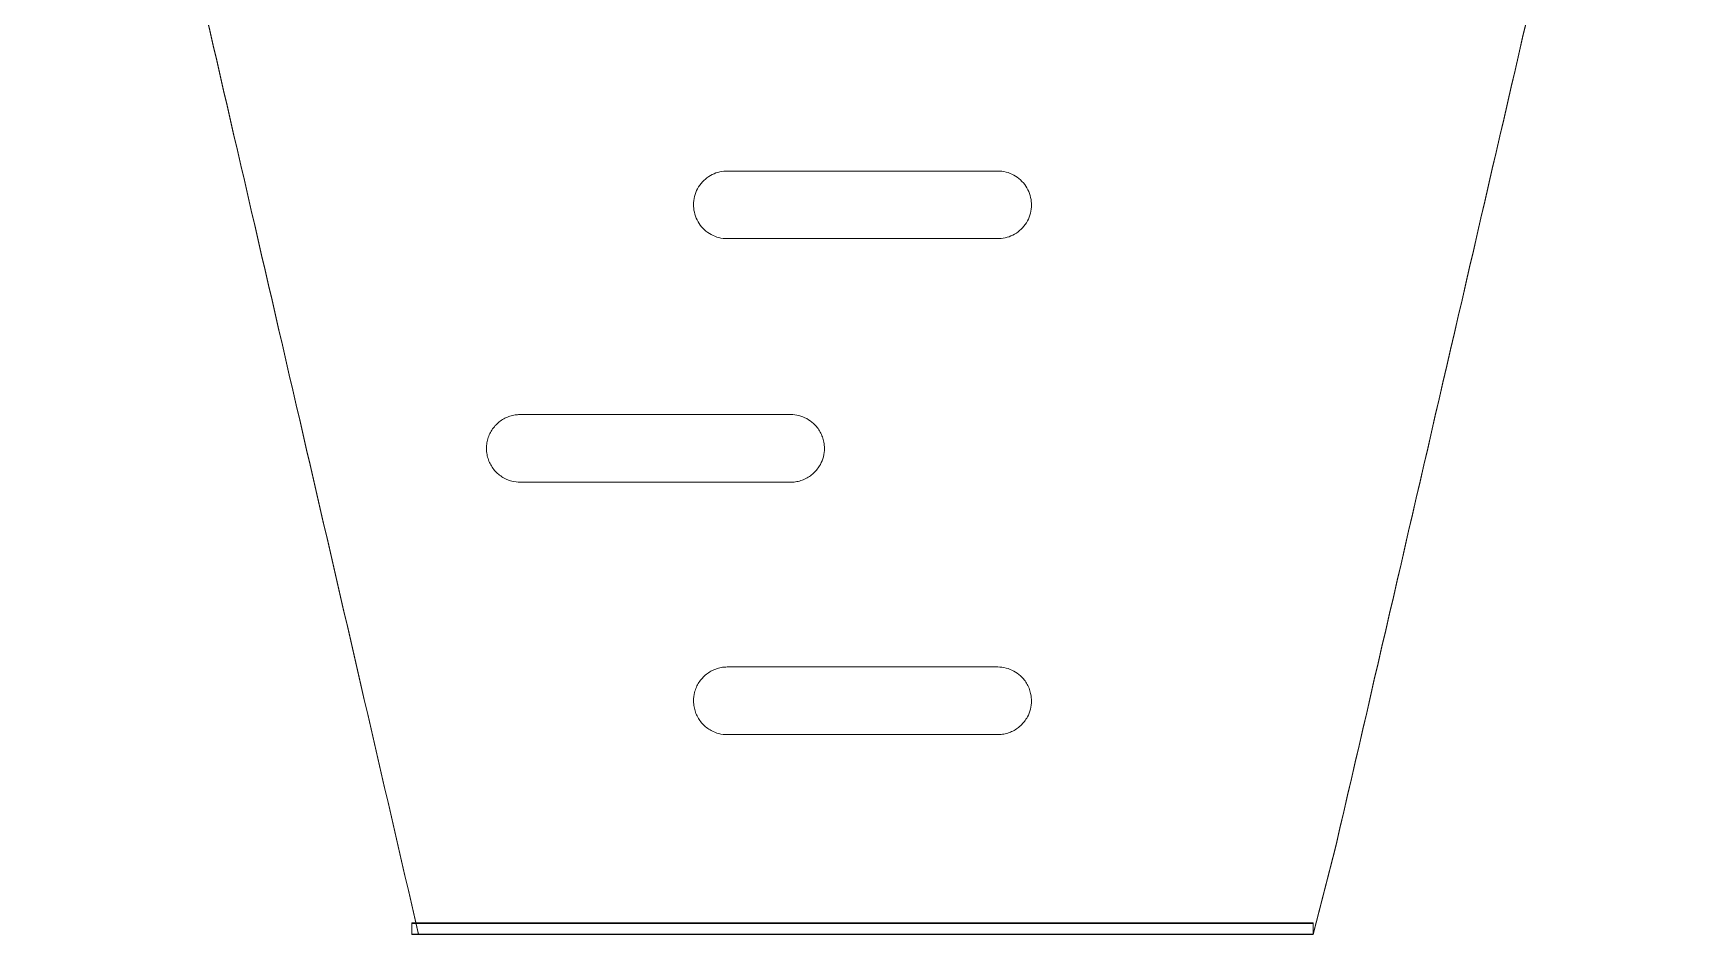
# Model space of a CAD drawing. Header units: millimetres. Extents: x 27531 to 32481, y 14140 to 19587.
# Drawn here: x 30817 to 31526, y 15057 to 15440 of the extents above; entities that cross this region are included whole.
import ezdxf

# ---------------------------------------------------------------- set-up
doc = ezdxf.new("R2010")
doc.units = ezdxf.units.MM
doc.header["$LTSCALE"] = 3
doc.layers.add('Warstwa 1', color=7, linetype='Continuous')

# ---------------------------------------------------------------- blocks, each defined once
blk = doc.blocks.new('dfs')
at = {"layer": 'Warstwa 1', "color": 7, "lineweight": 18}
for points in [[(-13515.01, 39105.35), (-13506.1, 39139.98)], [(-13515.01, 39105.35), (-13506.1, 39139.98)], [(-13515.01, 39105.14), (-13506.1, 39139.76)], [(-13515.01, 39105.14), (-13506.1, 39139.76)], [(-13506.1, 39139.98), (-13506.1, 39139.98)], [(-13506.1, 39139.76), (-13506.1, 39139.76)], [(-13863.42, 39109.71), (-13515.01, 39109.71)], [(-13863.42, 39109.71), (-13515.01, 39109.71)], [(-13863.42, 39109.71), (-13863.42, 39109.71)], [(-13863.42, 39105.35), (-13863.42, 39109.71)], [(-13863.42, 39105.35), (-13863.42, 39109.71)], [(-13863.42, 39109.49), (-13863.42, 39109.49)], [(-13863.42, 39105.14), (-13863.42, 39109.49)], [(-13863.42, 39105.14), (-13863.42, 39109.49)], [(-13863.42, 39109.49), (-13515.01, 39109.49)], [(-13863.42, 39109.49), (-13515.01, 39109.49)], [(-13863.42, 39105.35), (-13515.01, 39105.35)], [(-13863.42, 39105.35), (-13515.01, 39105.35)], [(-13863.42, 39105.35), (-13863.42, 39105.35)], [(-13863.42, 39105.14), (-13863.42, 39105.14)], [(-13863.42, 39105.14), (-13515.01, 39105.14)], [(-13863.42, 39105.14), (-13515.01, 39105.14)], [(-13860.84, 39105.35), (-13860.84, 39105.35)], [(-13860.84, 39105.35), (-13515.01, 39105.35)], [(-13860.84, 39105.35), (-13515.01, 39105.35)], [(-13860.84, 39105.14), (-13515.01, 39105.14)], [(-13860.84, 39105.14), (-13860.84, 39105.14)], [(-13860.84, 39105.14), (-13515.01, 39105.14)], [(-13515.01, 39109.71), (-13515.01, 39109.71)], [(-13515.01, 39105.35), (-13515.01, 39109.71)], [(-13515.01, 39105.35), (-13515.01, 39109.71)], [(-13515.01, 39105.14), (-13515.01, 39109.49)], [(-13515.01, 39109.49), (-13515.01, 39109.49)], [(-13515.01, 39105.14), (-13515.01, 39109.49)], [(-13515.01, 39105.35), (-13515.01, 39105.35)], [(-13515.01, 39105.35), (-13515.01, 39105.35)], [(-13515.01, 39105.14), (-13515.01, 39105.14)], [(-13515.01, 39105.14), (-13515.01, 39105.14)]]:
    blk.add_lwpolyline(points, dxfattribs=at)
for points, knots in [([(-14009.75, 39749.61), (-13988.35, 39657.03), (-13966.96, 39564.46), (-13945.56, 39471.89), (-13931.3, 39410.17), (-13917.03, 39348.46), (-13902.77, 39286.74), (-13888.79, 39226.27), (-13874.82, 39165.82), (-13860.84, 39105.35)], [0, 0, 0, 0, 1, 1, 1, 2, 2, 2, 3, 3, 3, 3]), ([(-14009.75, 39749.61), (-13988.35, 39657.03), (-13966.96, 39564.46), (-13945.56, 39471.89), (-13931.3, 39410.17), (-13917.03, 39348.46), (-13902.77, 39286.74), (-13888.79, 39226.27), (-13874.82, 39165.82), (-13860.84, 39105.35)], [0, 0, 0, 0, 1, 1, 1, 2, 2, 2, 3, 3, 3, 3]), ([(-13365.2, 39749.61), (-13380.82, 39682.02), (-13396.44, 39614.45), (-13412.06, 39546.87), (-13427.68, 39479.27), (-13443.3, 39411.7), (-13458.92, 39344.11), (-13474.65, 39276.05), (-13490.37, 39208.04), (-13506.1, 39139.98)], [0, 0, 0, 0, 1, 1, 1, 2, 2, 2, 3, 3, 3, 3]), ([(-13365.2, 39749.61), (-13380.82, 39682.02), (-13396.44, 39614.45), (-13412.06, 39546.87), (-13427.68, 39479.27), (-13443.3, 39411.7), (-13458.92, 39344.11), (-13474.65, 39276.05), (-13490.37, 39208.04), (-13506.1, 39139.98)], [0, 0, 0, 0, 1, 1, 1, 2, 2, 2, 3, 3, 3, 3]), ([(-14009.75, 39749.39), (-13988.35, 39656.82), (-13966.96, 39564.25), (-13945.56, 39471.67), (-13931.3, 39409.96), (-13917.03, 39348.25), (-13902.77, 39286.53), (-13888.79, 39226.06), (-13874.82, 39165.61), (-13860.84, 39105.14)], [0, 0, 0, 0, 1, 1, 1, 2, 2, 2, 3, 3, 3, 3]), ([(-14009.75, 39749.39), (-13988.35, 39656.82), (-13966.96, 39564.25), (-13945.56, 39471.67), (-13931.3, 39409.96), (-13917.03, 39348.25), (-13902.77, 39286.53), (-13888.79, 39226.06), (-13874.82, 39165.61), (-13860.84, 39105.14)], [0, 0, 0, 0, 1, 1, 1, 2, 2, 2, 3, 3, 3, 3]), ([(-13365.2, 39749.39), (-13380.82, 39681.81), (-13396.44, 39614.24), (-13412.06, 39546.65), (-13427.68, 39479.06), (-13443.3, 39411.49), (-13458.92, 39343.9), (-13474.65, 39275.83), (-13490.37, 39207.83), (-13506.1, 39139.76)], [0, 0, 0, 0, 1, 1, 1, 2, 2, 2, 3, 3, 3, 3]), ([(-13365.2, 39749.39), (-13380.82, 39681.81), (-13396.44, 39614.24), (-13412.06, 39546.65), (-13427.68, 39479.06), (-13443.3, 39411.49), (-13458.92, 39343.9), (-13474.65, 39275.83), (-13490.37, 39207.83), (-13506.1, 39139.76)], [0, 0, 0, 0, 1, 1, 1, 2, 2, 2, 3, 3, 3, 3]), ([(-13754.54, 39387.1), (-13754.54, 39388.21), (-13754.41, 39389.25), (-13754.14, 39390.32), (-13753.86, 39391.41), (-13753.49, 39392.35), (-13752.96, 39393.33), (-13752.43, 39394.3), (-13751.85, 39395.12), (-13751.1, 39395.93), (-13750.36, 39396.74), (-13749.6, 39397.39), (-13748.68, 39397.99), (-13747.79, 39398.59), (-13746.87, 39399.04), (-13745.86, 39399.4), (-13744.87, 39399.76), (-13743.85, 39399.99), (-13742.81, 39400.09), (-13742.37, 39400.14), (-13741.92, 39400.16), (-13741.48, 39400.16)], [0, 0, 0, 0, 1, 1, 1, 2, 2, 2, 3, 3, 3, 4, 4, 4, 5, 5, 5, 6, 6, 6, 7, 7, 7, 7]), ([(-13754.54, 39387.1), (-13754.54, 39388.21), (-13754.41, 39389.25), (-13754.14, 39390.32), (-13753.86, 39391.41), (-13753.49, 39392.35), (-13752.96, 39393.33), (-13752.43, 39394.3), (-13751.85, 39395.12), (-13751.1, 39395.93), (-13750.36, 39396.74), (-13749.6, 39397.39), (-13748.68, 39397.99), (-13747.79, 39398.59), (-13746.87, 39399.04), (-13745.86, 39399.4), (-13744.87, 39399.76), (-13743.85, 39399.99), (-13742.81, 39400.09), (-13742.37, 39400.14), (-13741.92, 39400.16), (-13741.48, 39400.16)], [0, 0, 0, 0, 1, 1, 1, 2, 2, 2, 3, 3, 3, 4, 4, 4, 5, 5, 5, 6, 6, 6, 7, 7, 7, 7]), ([(-13754.54, 39387.1), (-13754.54, 39388.21), (-13754.41, 39389.25), (-13754.14, 39390.32), (-13753.86, 39391.41), (-13753.49, 39392.35), (-13752.96, 39393.33), (-13752.43, 39394.3), (-13751.85, 39395.12), (-13751.1, 39395.93), (-13750.36, 39396.74), (-13749.6, 39397.39), (-13748.68, 39397.99), (-13747.79, 39398.59), (-13746.87, 39399.04), (-13745.86, 39399.4), (-13744.87, 39399.76), (-13743.85, 39399.99), (-13742.81, 39400.09), (-13742.37, 39400.14), (-13741.92, 39400.16), (-13741.48, 39400.16)], [0, 0, 0, 0, 1, 1, 1, 2, 2, 2, 3, 3, 3, 4, 4, 4, 5, 5, 5, 6, 6, 6, 7, 7, 7, 7]), ([(-13754.54, 39387.1), (-13754.54, 39388.21), (-13754.41, 39389.25), (-13754.14, 39390.32), (-13753.86, 39391.41), (-13753.49, 39392.35), (-13752.96, 39393.33), (-13752.43, 39394.3), (-13751.85, 39395.12), (-13751.1, 39395.93), (-13750.36, 39396.74), (-13749.6, 39397.39), (-13748.68, 39397.99), (-13747.79, 39398.59), (-13746.87, 39399.04), (-13745.86, 39399.4), (-13744.87, 39399.76), (-13743.85, 39399.99), (-13742.81, 39400.09), (-13742.37, 39400.14), (-13741.92, 39400.16), (-13741.48, 39400.16)], [0, 0, 0, 0, 1, 1, 1, 2, 2, 2, 3, 3, 3, 4, 4, 4, 5, 5, 5, 6, 6, 6, 7, 7, 7, 7]), ([(-13636.96, 39400.16), (-13635.87, 39400.16), (-13634.78, 39400.03), (-13633.73, 39399.76), (-13632.7, 39399.49), (-13631.66, 39399.09), (-13630.73, 39398.58), (-13629.81, 39398.08), (-13628.89, 39397.43), (-13628.12, 39396.72), (-13627.37, 39396.03), (-13626.63, 39395.16), (-13626.06, 39394.31), (-13625.5, 39393.47), (-13624.99, 39392.44), (-13624.65, 39391.49), (-13624.31, 39390.54), (-13624.06, 39389.44), (-13623.96, 39388.44), (-13623.91, 39388), (-13623.89, 39387.54), (-13623.89, 39387.1)], [0, 0, 0, 0, 1, 1, 1, 2, 2, 2, 3, 3, 3, 4, 4, 4, 5, 5, 5, 6, 6, 6, 7, 7, 7, 7]), ([(-13636.96, 39400.16), (-13635.87, 39400.16), (-13634.78, 39400.03), (-13633.73, 39399.76), (-13632.7, 39399.49), (-13631.66, 39399.09), (-13630.73, 39398.58), (-13629.81, 39398.08), (-13628.89, 39397.43), (-13628.12, 39396.72), (-13627.37, 39396.03), (-13626.63, 39395.16), (-13626.06, 39394.31), (-13625.5, 39393.47), (-13624.99, 39392.44), (-13624.65, 39391.49), (-13624.31, 39390.54), (-13624.06, 39389.44), (-13623.96, 39388.44), (-13623.91, 39388), (-13623.89, 39387.54), (-13623.89, 39387.1)], [0, 0, 0, 0, 1, 1, 1, 2, 2, 2, 3, 3, 3, 4, 4, 4, 5, 5, 5, 6, 6, 6, 7, 7, 7, 7]), ([(-13636.96, 39400.16), (-13635.87, 39400.16), (-13634.78, 39400.03), (-13633.73, 39399.76), (-13632.7, 39399.49), (-13631.66, 39399.09), (-13630.73, 39398.58), (-13629.81, 39398.08), (-13628.89, 39397.43), (-13628.12, 39396.72), (-13627.37, 39396.03), (-13626.63, 39395.16), (-13626.06, 39394.31), (-13625.5, 39393.47), (-13624.99, 39392.44), (-13624.65, 39391.49), (-13624.31, 39390.54), (-13624.06, 39389.44), (-13623.96, 39388.44), (-13623.91, 39388), (-13623.89, 39387.54), (-13623.89, 39387.1)], [0, 0, 0, 0, 1, 1, 1, 2, 2, 2, 3, 3, 3, 4, 4, 4, 5, 5, 5, 6, 6, 6, 7, 7, 7, 7]), ([(-13636.96, 39400.16), (-13635.87, 39400.16), (-13634.78, 39400.03), (-13633.73, 39399.76), (-13632.7, 39399.49), (-13631.66, 39399.09), (-13630.73, 39398.58), (-13629.81, 39398.08), (-13628.89, 39397.43), (-13628.12, 39396.72), (-13627.37, 39396.03), (-13626.63, 39395.16), (-13626.06, 39394.31), (-13625.5, 39393.47), (-13624.99, 39392.44), (-13624.65, 39391.49), (-13624.31, 39390.54), (-13624.06, 39389.44), (-13623.96, 39388.44), (-13623.91, 39388), (-13623.89, 39387.54), (-13623.89, 39387.1)], [0, 0, 0, 0, 1, 1, 1, 2, 2, 2, 3, 3, 3, 4, 4, 4, 5, 5, 5, 6, 6, 6, 7, 7, 7, 7]), ([(-13741.48, 39374.03), (-13742.55, 39374.03), (-13743.67, 39374.17), (-13744.71, 39374.44), (-13745.72, 39374.7), (-13746.79, 39375.11), (-13747.71, 39375.61), (-13748.61, 39376.1), (-13749.56, 39376.78), (-13750.32, 39377.47), (-13751.06, 39378.16), (-13751.82, 39379.05), (-13752.38, 39379.89), (-13752.93, 39380.74), (-13753.45, 39381.76), (-13753.79, 39382.71), (-13754.13, 39383.68), (-13754.37, 39384.75), (-13754.48, 39385.77), (-13754.52, 39386.21), (-13754.54, 39386.65), (-13754.54, 39387.1)], [0, 0, 0, 0, 1, 1, 1, 2, 2, 2, 3, 3, 3, 4, 4, 4, 5, 5, 5, 6, 6, 6, 7, 7, 7, 7]), ([(-13741.48, 39374.03), (-13742.55, 39374.03), (-13743.67, 39374.17), (-13744.71, 39374.44), (-13745.72, 39374.7), (-13746.79, 39375.11), (-13747.71, 39375.61), (-13748.61, 39376.1), (-13749.56, 39376.78), (-13750.32, 39377.47), (-13751.06, 39378.16), (-13751.82, 39379.05), (-13752.38, 39379.89), (-13752.93, 39380.74), (-13753.45, 39381.76), (-13753.79, 39382.71), (-13754.13, 39383.68), (-13754.37, 39384.75), (-13754.48, 39385.77), (-13754.52, 39386.21), (-13754.54, 39386.65), (-13754.54, 39387.1)], [0, 0, 0, 0, 1, 1, 1, 2, 2, 2, 3, 3, 3, 4, 4, 4, 5, 5, 5, 6, 6, 6, 7, 7, 7, 7]), ([(-13741.48, 39374.03), (-13742.55, 39374.03), (-13743.67, 39374.17), (-13744.71, 39374.44), (-13745.72, 39374.7), (-13746.79, 39375.11), (-13747.71, 39375.61), (-13748.61, 39376.1), (-13749.56, 39376.78), (-13750.32, 39377.47), (-13751.06, 39378.16), (-13751.82, 39379.05), (-13752.38, 39379.89), (-13752.93, 39380.74), (-13753.45, 39381.76), (-13753.79, 39382.71), (-13754.13, 39383.68), (-13754.37, 39384.75), (-13754.48, 39385.77), (-13754.52, 39386.21), (-13754.54, 39386.65), (-13754.54, 39387.1)], [0, 0, 0, 0, 1, 1, 1, 2, 2, 2, 3, 3, 3, 4, 4, 4, 5, 5, 5, 6, 6, 6, 7, 7, 7, 7]), ([(-13741.48, 39374.03), (-13742.55, 39374.03), (-13743.67, 39374.17), (-13744.71, 39374.44), (-13745.72, 39374.7), (-13746.79, 39375.11), (-13747.71, 39375.61), (-13748.61, 39376.1), (-13749.56, 39376.78), (-13750.32, 39377.47), (-13751.06, 39378.16), (-13751.82, 39379.05), (-13752.38, 39379.89), (-13752.93, 39380.74), (-13753.45, 39381.76), (-13753.79, 39382.71), (-13754.13, 39383.68), (-13754.37, 39384.75), (-13754.48, 39385.77), (-13754.52, 39386.21), (-13754.54, 39386.65), (-13754.54, 39387.1)], [0, 0, 0, 0, 1, 1, 1, 2, 2, 2, 3, 3, 3, 4, 4, 4, 5, 5, 5, 6, 6, 6, 7, 7, 7, 7]), ([(-13623.89, 39387.1), (-13623.89, 39386.02), (-13624.03, 39384.91), (-13624.3, 39383.87), (-13624.57, 39382.81), (-13624.95, 39381.83), (-13625.47, 39380.87), (-13626, 39379.89), (-13626.58, 39379.08), (-13627.33, 39378.26), (-13628.08, 39377.45), (-13628.82, 39376.81), (-13629.74, 39376.2), (-13630.65, 39375.6), (-13631.54, 39375.16), (-13632.56, 39374.79), (-13633.57, 39374.43), (-13634.55, 39374.21), (-13635.61, 39374.1), (-13636.06, 39374.05), (-13636.51, 39374.03), (-13636.96, 39374.03)], [0, 0, 0, 0, 1, 1, 1, 2, 2, 2, 3, 3, 3, 4, 4, 4, 5, 5, 5, 6, 6, 6, 7, 7, 7, 7]), ([(-13623.89, 39387.1), (-13623.89, 39386.02), (-13624.03, 39384.91), (-13624.3, 39383.87), (-13624.57, 39382.81), (-13624.95, 39381.83), (-13625.47, 39380.87), (-13626, 39379.89), (-13626.58, 39379.08), (-13627.33, 39378.26), (-13628.08, 39377.45), (-13628.82, 39376.81), (-13629.74, 39376.2), (-13630.65, 39375.6), (-13631.54, 39375.16), (-13632.56, 39374.79), (-13633.57, 39374.43), (-13634.55, 39374.21), (-13635.61, 39374.1), (-13636.06, 39374.05), (-13636.51, 39374.03), (-13636.96, 39374.03)], [0, 0, 0, 0, 1, 1, 1, 2, 2, 2, 3, 3, 3, 4, 4, 4, 5, 5, 5, 6, 6, 6, 7, 7, 7, 7]), ([(-13623.89, 39387.1), (-13623.89, 39386.02), (-13624.03, 39384.91), (-13624.3, 39383.87), (-13624.57, 39382.81), (-13624.95, 39381.83), (-13625.47, 39380.87), (-13626, 39379.89), (-13626.58, 39379.08), (-13627.33, 39378.26), (-13628.08, 39377.45), (-13628.82, 39376.81), (-13629.74, 39376.2), (-13630.65, 39375.6), (-13631.54, 39375.16), (-13632.56, 39374.79), (-13633.57, 39374.43), (-13634.55, 39374.21), (-13635.61, 39374.1), (-13636.06, 39374.05), (-13636.51, 39374.03), (-13636.96, 39374.03)], [0, 0, 0, 0, 1, 1, 1, 2, 2, 2, 3, 3, 3, 4, 4, 4, 5, 5, 5, 6, 6, 6, 7, 7, 7, 7]), ([(-13623.89, 39387.1), (-13623.89, 39386.02), (-13624.03, 39384.91), (-13624.3, 39383.87), (-13624.57, 39382.81), (-13624.95, 39381.83), (-13625.47, 39380.87), (-13626, 39379.89), (-13626.58, 39379.08), (-13627.33, 39378.26), (-13628.08, 39377.45), (-13628.82, 39376.81), (-13629.74, 39376.2), (-13630.65, 39375.6), (-13631.54, 39375.16), (-13632.56, 39374.79), (-13633.57, 39374.43), (-13634.55, 39374.21), (-13635.61, 39374.1), (-13636.06, 39374.05), (-13636.51, 39374.03), (-13636.96, 39374.03)], [0, 0, 0, 0, 1, 1, 1, 2, 2, 2, 3, 3, 3, 4, 4, 4, 5, 5, 5, 6, 6, 6, 7, 7, 7, 7]), ([(-13834.58, 39293), (-13834.58, 39293.75), (-13834.53, 39294.42), (-13834.41, 39295.15), (-13834.29, 39295.88), (-13834.12, 39296.52), (-13833.88, 39297.22), (-13833.65, 39297.92), (-13833.38, 39298.53), (-13833.03, 39299.18), (-13832.68, 39299.83), (-13832.32, 39300.39), (-13831.88, 39300.97), (-13831.43, 39301.54), (-13830.98, 39302.04), (-13830.45, 39302.54), (-13829.93, 39303.03), (-13829.39, 39303.45), (-13828.8, 39303.85), (-13828.21, 39304.25), (-13827.61, 39304.59), (-13826.96, 39304.88), (-13826.32, 39305.18), (-13825.66, 39305.42), (-13824.98, 39305.6), (-13824.31, 39305.79), (-13823.62, 39305.92), (-13822.93, 39305.99), (-13822.46, 39306.04), (-13821.99, 39306.07), (-13821.52, 39306.07)], [0, 0, 0, 0, 1, 1, 1, 2, 2, 2, 3, 3, 3, 4, 4, 4, 5, 5, 5, 6, 6, 6, 7, 7, 7, 8, 8, 8, 9, 9, 9, 10, 10, 10, 10]), ([(-13834.58, 39293), (-13834.58, 39293.75), (-13834.53, 39294.42), (-13834.41, 39295.15), (-13834.29, 39295.88), (-13834.12, 39296.52), (-13833.88, 39297.22), (-13833.65, 39297.92), (-13833.38, 39298.53), (-13833.03, 39299.18), (-13832.68, 39299.83), (-13832.32, 39300.39), (-13831.88, 39300.97), (-13831.43, 39301.54), (-13830.98, 39302.04), (-13830.45, 39302.54), (-13829.93, 39303.03), (-13829.39, 39303.45), (-13828.8, 39303.85), (-13828.21, 39304.25), (-13827.61, 39304.59), (-13826.96, 39304.88), (-13826.32, 39305.18), (-13825.66, 39305.42), (-13824.98, 39305.6), (-13824.31, 39305.79), (-13823.62, 39305.92), (-13822.93, 39305.99), (-13822.46, 39306.04), (-13821.99, 39306.07), (-13821.52, 39306.07)], [0, 0, 0, 0, 1, 1, 1, 2, 2, 2, 3, 3, 3, 4, 4, 4, 5, 5, 5, 6, 6, 6, 7, 7, 7, 8, 8, 8, 9, 9, 9, 10, 10, 10, 10]), ([(-13834.58, 39293), (-13834.58, 39293.75), (-13834.53, 39294.42), (-13834.41, 39295.15), (-13834.29, 39295.88), (-13834.12, 39296.52), (-13833.88, 39297.22), (-13833.65, 39297.92), (-13833.38, 39298.53), (-13833.03, 39299.18), (-13832.68, 39299.83), (-13832.32, 39300.39), (-13831.88, 39300.97), (-13831.43, 39301.54), (-13830.98, 39302.04), (-13830.45, 39302.54), (-13829.93, 39303.03), (-13829.39, 39303.45), (-13828.8, 39303.85), (-13828.21, 39304.25), (-13827.61, 39304.59), (-13826.96, 39304.88), (-13826.32, 39305.18), (-13825.66, 39305.42), (-13824.98, 39305.6), (-13824.31, 39305.79), (-13823.62, 39305.92), (-13822.93, 39305.99), (-13822.46, 39306.04), (-13821.99, 39306.07), (-13821.52, 39306.07)], [0, 0, 0, 0, 1, 1, 1, 2, 2, 2, 3, 3, 3, 4, 4, 4, 5, 5, 5, 6, 6, 6, 7, 7, 7, 8, 8, 8, 9, 9, 9, 10, 10, 10, 10]), ([(-13834.58, 39293), (-13834.58, 39293.75), (-13834.53, 39294.42), (-13834.41, 39295.15), (-13834.29, 39295.88), (-13834.12, 39296.52), (-13833.88, 39297.22), (-13833.65, 39297.92), (-13833.38, 39298.53), (-13833.03, 39299.18), (-13832.68, 39299.83), (-13832.32, 39300.39), (-13831.88, 39300.97), (-13831.43, 39301.54), (-13830.98, 39302.04), (-13830.45, 39302.54), (-13829.93, 39303.03), (-13829.39, 39303.45), (-13828.8, 39303.85), (-13828.21, 39304.25), (-13827.61, 39304.59), (-13826.96, 39304.88), (-13826.32, 39305.18), (-13825.66, 39305.42), (-13824.98, 39305.6), (-13824.31, 39305.79), (-13823.62, 39305.92), (-13822.93, 39305.99), (-13822.46, 39306.04), (-13821.99, 39306.07), (-13821.52, 39306.07)], [0, 0, 0, 0, 1, 1, 1, 2, 2, 2, 3, 3, 3, 4, 4, 4, 5, 5, 5, 6, 6, 6, 7, 7, 7, 8, 8, 8, 9, 9, 9, 10, 10, 10, 10]), ([(-13717, 39306.07), (-13715.92, 39306.07), (-13714.81, 39305.93), (-13713.77, 39305.66), (-13712.75, 39305.41), (-13711.69, 39304.99), (-13710.77, 39304.49), (-13709.87, 39304), (-13708.92, 39303.33), (-13708.16, 39302.63), (-13707.66, 39302.17), (-13707.15, 39301.62), (-13706.73, 39301.08), (-13706.31, 39300.55), (-13705.89, 39299.92), (-13705.56, 39299.32), (-13705.23, 39298.73), (-13704.92, 39298.05), (-13704.7, 39297.41), (-13704.47, 39296.77), (-13704.27, 39296.05), (-13704.15, 39295.38), (-13704.01, 39294.61), (-13703.93, 39293.79), (-13703.93, 39293)], [0, 0, 0, 0, 1, 1, 1, 2, 2, 2, 3, 3, 3, 4, 4, 4, 5, 5, 5, 6, 6, 6, 7, 7, 7, 8, 8, 8, 8]), ([(-13717, 39306.07), (-13715.92, 39306.07), (-13714.81, 39305.93), (-13713.77, 39305.66), (-13712.75, 39305.41), (-13711.69, 39304.99), (-13710.77, 39304.49), (-13709.87, 39304), (-13708.92, 39303.33), (-13708.16, 39302.63), (-13707.66, 39302.17), (-13707.15, 39301.62), (-13706.73, 39301.08), (-13706.31, 39300.55), (-13705.89, 39299.92), (-13705.56, 39299.32), (-13705.23, 39298.73), (-13704.92, 39298.05), (-13704.7, 39297.41), (-13704.47, 39296.77), (-13704.27, 39296.05), (-13704.15, 39295.38), (-13704.01, 39294.61), (-13703.93, 39293.79), (-13703.93, 39293)], [0, 0, 0, 0, 1, 1, 1, 2, 2, 2, 3, 3, 3, 4, 4, 4, 5, 5, 5, 6, 6, 6, 7, 7, 7, 8, 8, 8, 8]), ([(-13717, 39306.07), (-13715.92, 39306.07), (-13714.81, 39305.93), (-13713.77, 39305.66), (-13712.75, 39305.41), (-13711.69, 39304.99), (-13710.77, 39304.49), (-13709.87, 39304), (-13708.92, 39303.33), (-13708.16, 39302.63), (-13707.66, 39302.17), (-13707.15, 39301.62), (-13706.73, 39301.08), (-13706.31, 39300.55), (-13705.89, 39299.92), (-13705.56, 39299.32), (-13705.23, 39298.73), (-13704.92, 39298.05), (-13704.7, 39297.41), (-13704.47, 39296.77), (-13704.27, 39296.05), (-13704.15, 39295.38), (-13704.01, 39294.61), (-13703.93, 39293.79), (-13703.93, 39293)], [0, 0, 0, 0, 1, 1, 1, 2, 2, 2, 3, 3, 3, 4, 4, 4, 5, 5, 5, 6, 6, 6, 7, 7, 7, 8, 8, 8, 8]), ([(-13717, 39306.07), (-13715.92, 39306.07), (-13714.81, 39305.93), (-13713.77, 39305.66), (-13712.75, 39305.41), (-13711.69, 39304.99), (-13710.77, 39304.49), (-13709.87, 39304), (-13708.92, 39303.33), (-13708.16, 39302.63), (-13707.66, 39302.17), (-13707.15, 39301.62), (-13706.73, 39301.08), (-13706.31, 39300.55), (-13705.89, 39299.92), (-13705.56, 39299.32), (-13705.23, 39298.73), (-13704.92, 39298.05), (-13704.7, 39297.41), (-13704.47, 39296.77), (-13704.27, 39296.05), (-13704.15, 39295.38), (-13704.01, 39294.61), (-13703.93, 39293.79), (-13703.93, 39293)], [0, 0, 0, 0, 1, 1, 1, 2, 2, 2, 3, 3, 3, 4, 4, 4, 5, 5, 5, 6, 6, 6, 7, 7, 7, 8, 8, 8, 8]), ([(-13821.52, 39279.94), (-13822.58, 39279.94), (-13823.72, 39280.08), (-13824.75, 39280.34), (-13825.42, 39280.52), (-13826.13, 39280.76), (-13826.77, 39281.04), (-13827.4, 39281.32), (-13828.07, 39281.68), (-13828.64, 39282.05), (-13829.21, 39282.42), (-13829.82, 39282.89), (-13830.33, 39283.35), (-13830.82, 39283.81), (-13831.35, 39284.37), (-13831.77, 39284.9), (-13832.19, 39285.43), (-13832.61, 39286.06), (-13832.94, 39286.66), (-13833.27, 39287.25), (-13833.58, 39287.93), (-13833.81, 39288.57), (-13834.05, 39289.22), (-13834.23, 39289.91), (-13834.36, 39290.59), (-13834.51, 39291.4), (-13834.58, 39292.19), (-13834.58, 39293)], [0, 0, 0, 0, 1, 1, 1, 2, 2, 2, 3, 3, 3, 4, 4, 4, 5, 5, 5, 6, 6, 6, 7, 7, 7, 8, 8, 8, 9, 9, 9, 9]), ([(-13821.52, 39279.94), (-13822.58, 39279.94), (-13823.72, 39280.08), (-13824.75, 39280.34), (-13825.42, 39280.52), (-13826.13, 39280.76), (-13826.77, 39281.04), (-13827.4, 39281.32), (-13828.07, 39281.68), (-13828.64, 39282.05), (-13829.21, 39282.42), (-13829.82, 39282.89), (-13830.33, 39283.35), (-13830.82, 39283.81), (-13831.35, 39284.37), (-13831.77, 39284.9), (-13832.19, 39285.43), (-13832.61, 39286.06), (-13832.94, 39286.66), (-13833.27, 39287.25), (-13833.58, 39287.93), (-13833.81, 39288.57), (-13834.05, 39289.22), (-13834.23, 39289.91), (-13834.36, 39290.59), (-13834.51, 39291.4), (-13834.58, 39292.19), (-13834.58, 39293)], [0, 0, 0, 0, 1, 1, 1, 2, 2, 2, 3, 3, 3, 4, 4, 4, 5, 5, 5, 6, 6, 6, 7, 7, 7, 8, 8, 8, 9, 9, 9, 9]), ([(-13821.52, 39279.94), (-13822.58, 39279.94), (-13823.72, 39280.08), (-13824.75, 39280.34), (-13825.42, 39280.52), (-13826.13, 39280.76), (-13826.77, 39281.04), (-13827.4, 39281.32), (-13828.07, 39281.68), (-13828.64, 39282.05), (-13829.21, 39282.42), (-13829.82, 39282.89), (-13830.33, 39283.35), (-13830.82, 39283.81), (-13831.35, 39284.37), (-13831.77, 39284.9), (-13832.19, 39285.43), (-13832.61, 39286.06), (-13832.94, 39286.66), (-13833.27, 39287.25), (-13833.58, 39287.93), (-13833.81, 39288.57), (-13834.05, 39289.22), (-13834.23, 39289.91), (-13834.36, 39290.59), (-13834.51, 39291.4), (-13834.58, 39292.18), (-13834.58, 39293)], [0, 0, 0, 0, 1, 1, 1, 2, 2, 2, 3, 3, 3, 4, 4, 4, 5, 5, 5, 6, 6, 6, 7, 7, 7, 8, 8, 8, 9, 9, 9, 9]), ([(-13821.52, 39279.94), (-13822.58, 39279.94), (-13823.72, 39280.08), (-13824.75, 39280.34), (-13825.42, 39280.52), (-13826.13, 39280.76), (-13826.77, 39281.04), (-13827.4, 39281.32), (-13828.07, 39281.68), (-13828.64, 39282.05), (-13829.21, 39282.42), (-13829.82, 39282.89), (-13830.33, 39283.35), (-13830.82, 39283.81), (-13831.35, 39284.37), (-13831.77, 39284.9), (-13832.19, 39285.43), (-13832.61, 39286.06), (-13832.94, 39286.66), (-13833.27, 39287.25), (-13833.58, 39287.93), (-13833.81, 39288.57), (-13834.05, 39289.22), (-13834.23, 39289.91), (-13834.36, 39290.59), (-13834.51, 39291.4), (-13834.58, 39292.18), (-13834.58, 39293)], [0, 0, 0, 0, 1, 1, 1, 2, 2, 2, 3, 3, 3, 4, 4, 4, 5, 5, 5, 6, 6, 6, 7, 7, 7, 8, 8, 8, 9, 9, 9, 9]), ([(-13703.93, 39293), (-13703.93, 39291.9), (-13704.06, 39290.84), (-13704.34, 39289.78), (-13704.62, 39288.68), (-13704.98, 39287.76), (-13705.51, 39286.77), (-13705.86, 39286.13), (-13706.22, 39285.58), (-13706.68, 39284.99), (-13707.12, 39284.42), (-13707.57, 39283.93), (-13708.11, 39283.43), (-13708.64, 39282.94), (-13709.16, 39282.53), (-13709.76, 39282.12), (-13710.36, 39281.73), (-13710.95, 39281.4), (-13711.61, 39281.1), (-13712.25, 39280.81), (-13712.89, 39280.58), (-13713.58, 39280.39), (-13714.26, 39280.21), (-13714.94, 39280.08), (-13715.64, 39280.01), (-13716.09, 39279.96), (-13716.54, 39279.94), (-13717, 39279.94)], [0, 0, 0, 0, 1, 1, 1, 2, 2, 2, 3, 3, 3, 4, 4, 4, 5, 5, 5, 6, 6, 6, 7, 7, 7, 8, 8, 8, 9, 9, 9, 9]), ([(-13703.93, 39293), (-13703.93, 39291.9), (-13704.06, 39290.84), (-13704.34, 39289.78), (-13704.62, 39288.68), (-13704.98, 39287.76), (-13705.51, 39286.77), (-13705.86, 39286.13), (-13706.22, 39285.58), (-13706.68, 39284.99), (-13707.12, 39284.42), (-13707.57, 39283.93), (-13708.11, 39283.43), (-13708.64, 39282.94), (-13709.16, 39282.53), (-13709.76, 39282.12), (-13710.36, 39281.73), (-13710.95, 39281.4), (-13711.61, 39281.1), (-13712.25, 39280.81), (-13712.89, 39280.58), (-13713.58, 39280.39), (-13714.26, 39280.21), (-13714.94, 39280.08), (-13715.64, 39280.01), (-13716.09, 39279.96), (-13716.54, 39279.94), (-13717, 39279.94)], [0, 0, 0, 0, 1, 1, 1, 2, 2, 2, 3, 3, 3, 4, 4, 4, 5, 5, 5, 6, 6, 6, 7, 7, 7, 8, 8, 8, 9, 9, 9, 9]), ([(-13703.93, 39293), (-13703.93, 39291.9), (-13704.06, 39290.84), (-13704.34, 39289.78), (-13704.62, 39288.68), (-13704.98, 39287.76), (-13705.51, 39286.77), (-13705.86, 39286.13), (-13706.22, 39285.58), (-13706.68, 39284.99), (-13707.12, 39284.42), (-13707.57, 39283.93), (-13708.11, 39283.43), (-13708.64, 39282.94), (-13709.16, 39282.53), (-13709.76, 39282.12), (-13710.36, 39281.73), (-13710.95, 39281.4), (-13711.61, 39281.1), (-13712.25, 39280.81), (-13712.89, 39280.58), (-13713.58, 39280.39), (-13714.26, 39280.21), (-13714.94, 39280.08), (-13715.64, 39280.01), (-13716.09, 39279.96), (-13716.54, 39279.94), (-13717, 39279.94)], [0, 0, 0, 0, 1, 1, 1, 2, 2, 2, 3, 3, 3, 4, 4, 4, 5, 5, 5, 6, 6, 6, 7, 7, 7, 8, 8, 8, 9, 9, 9, 9]), ([(-13703.93, 39293), (-13703.93, 39291.9), (-13704.06, 39290.84), (-13704.34, 39289.78), (-13704.62, 39288.68), (-13704.98, 39287.76), (-13705.51, 39286.77), (-13705.86, 39286.13), (-13706.22, 39285.58), (-13706.68, 39284.99), (-13707.12, 39284.42), (-13707.57, 39283.93), (-13708.11, 39283.43), (-13708.64, 39282.94), (-13709.16, 39282.53), (-13709.76, 39282.12), (-13710.36, 39281.73), (-13710.95, 39281.4), (-13711.61, 39281.1), (-13712.25, 39280.81), (-13712.89, 39280.58), (-13713.58, 39280.39), (-13714.26, 39280.21), (-13714.94, 39280.08), (-13715.64, 39280.01), (-13716.09, 39279.96), (-13716.54, 39279.94), (-13717, 39279.94)], [0, 0, 0, 0, 1, 1, 1, 2, 2, 2, 3, 3, 3, 4, 4, 4, 5, 5, 5, 6, 6, 6, 7, 7, 7, 8, 8, 8, 9, 9, 9, 9]), ([(-13754.54, 39195.47), (-13754.54, 39196.6), (-13754.42, 39197.6), (-13754.14, 39198.7), (-13753.95, 39199.42), (-13753.74, 39200.04), (-13753.44, 39200.72), (-13753.14, 39201.4), (-13752.83, 39201.97), (-13752.43, 39202.6), (-13752.03, 39203.22), (-13751.63, 39203.73), (-13751.13, 39204.28), (-13750.64, 39204.82), (-13750.15, 39205.27), (-13749.58, 39205.72), (-13749.01, 39206.17), (-13748.46, 39206.54), (-13747.83, 39206.89), (-13747.2, 39207.24), (-13746.58, 39207.52), (-13745.91, 39207.76), (-13745.25, 39208), (-13744.58, 39208.18), (-13743.89, 39208.31), (-13743.09, 39208.46), (-13742.29, 39208.54), (-13741.48, 39208.54)], [0, 0, 0, 0, 1, 1, 1, 2, 2, 2, 3, 3, 3, 4, 4, 4, 5, 5, 5, 6, 6, 6, 7, 7, 7, 8, 8, 8, 9, 9, 9, 9]), ([(-13754.54, 39195.47), (-13754.54, 39196.6), (-13754.42, 39197.6), (-13754.14, 39198.7), (-13753.95, 39199.42), (-13753.74, 39200.04), (-13753.44, 39200.72), (-13753.14, 39201.4), (-13752.83, 39201.97), (-13752.43, 39202.6), (-13752.03, 39203.22), (-13751.63, 39203.73), (-13751.13, 39204.28), (-13750.64, 39204.82), (-13750.15, 39205.27), (-13749.58, 39205.72), (-13749.01, 39206.17), (-13748.46, 39206.54), (-13747.83, 39206.89), (-13747.2, 39207.24), (-13746.58, 39207.52), (-13745.91, 39207.76), (-13745.25, 39208), (-13744.58, 39208.18), (-13743.89, 39208.31), (-13743.09, 39208.46), (-13742.29, 39208.54), (-13741.48, 39208.54)], [0, 0, 0, 0, 1, 1, 1, 2, 2, 2, 3, 3, 3, 4, 4, 4, 5, 5, 5, 6, 6, 6, 7, 7, 7, 8, 8, 8, 9, 9, 9, 9]), ([(-13754.54, 39195.47), (-13754.54, 39196.6), (-13754.42, 39197.6), (-13754.14, 39198.7), (-13753.95, 39199.42), (-13753.74, 39200.04), (-13753.44, 39200.72), (-13753.14, 39201.4), (-13752.83, 39201.97), (-13752.43, 39202.6), (-13752.03, 39203.22), (-13751.63, 39203.73), (-13751.13, 39204.28), (-13750.64, 39204.82), (-13750.15, 39205.27), (-13749.58, 39205.72), (-13749.01, 39206.17), (-13748.46, 39206.54), (-13747.83, 39206.89), (-13747.2, 39207.24), (-13746.58, 39207.52), (-13745.91, 39207.76), (-13745.25, 39208), (-13744.58, 39208.18), (-13743.89, 39208.31), (-13743.09, 39208.46), (-13742.29, 39208.54), (-13741.48, 39208.54)], [0, 0, 0, 0, 1, 1, 1, 2, 2, 2, 3, 3, 3, 4, 4, 4, 5, 5, 5, 6, 6, 6, 7, 7, 7, 8, 8, 8, 9, 9, 9, 9]), ([(-13754.54, 39195.47), (-13754.54, 39196.6), (-13754.42, 39197.6), (-13754.14, 39198.7), (-13753.95, 39199.42), (-13753.74, 39200.04), (-13753.44, 39200.72), (-13753.14, 39201.4), (-13752.83, 39201.97), (-13752.43, 39202.6), (-13752.03, 39203.22), (-13751.63, 39203.73), (-13751.13, 39204.28), (-13750.64, 39204.82), (-13750.15, 39205.27), (-13749.58, 39205.72), (-13749.01, 39206.17), (-13748.46, 39206.54), (-13747.83, 39206.89), (-13747.2, 39207.24), (-13746.58, 39207.52), (-13745.91, 39207.76), (-13745.25, 39208), (-13744.58, 39208.18), (-13743.89, 39208.31), (-13743.09, 39208.46), (-13742.29, 39208.54), (-13741.48, 39208.54)], [0, 0, 0, 0, 1, 1, 1, 2, 2, 2, 3, 3, 3, 4, 4, 4, 5, 5, 5, 6, 6, 6, 7, 7, 7, 8, 8, 8, 9, 9, 9, 9]), ([(-13636.96, 39208.54), (-13635.87, 39208.54), (-13634.78, 39208.4), (-13633.73, 39208.13), (-13632.7, 39207.87), (-13631.66, 39207.46), (-13630.73, 39206.96), (-13629.82, 39206.47), (-13628.88, 39205.8), (-13628.12, 39205.1), (-13627.62, 39204.64), (-13627.11, 39204.09), (-13626.69, 39203.55), (-13626.27, 39203.02), (-13625.85, 39202.38), (-13625.52, 39201.79), (-13625.2, 39201.21), (-13624.88, 39200.51), (-13624.66, 39199.88), (-13624.43, 39199.25), (-13624.23, 39198.51), (-13624.11, 39197.85), (-13623.97, 39197.1), (-13623.89, 39196.24), (-13623.89, 39195.47)], [0, 0, 0, 0, 1, 1, 1, 2, 2, 2, 3, 3, 3, 4, 4, 4, 5, 5, 5, 6, 6, 6, 7, 7, 7, 8, 8, 8, 8]), ([(-13636.96, 39208.54), (-13635.87, 39208.54), (-13634.78, 39208.4), (-13633.73, 39208.13), (-13632.7, 39207.87), (-13631.66, 39207.46), (-13630.73, 39206.96), (-13629.82, 39206.47), (-13628.88, 39205.8), (-13628.12, 39205.1), (-13627.62, 39204.64), (-13627.11, 39204.09), (-13626.69, 39203.55), (-13626.27, 39203.02), (-13625.85, 39202.38), (-13625.52, 39201.79), (-13625.2, 39201.21), (-13624.88, 39200.51), (-13624.66, 39199.88), (-13624.43, 39199.25), (-13624.23, 39198.51), (-13624.11, 39197.85), (-13623.97, 39197.1), (-13623.89, 39196.24), (-13623.89, 39195.47)], [0, 0, 0, 0, 1, 1, 1, 2, 2, 2, 3, 3, 3, 4, 4, 4, 5, 5, 5, 6, 6, 6, 7, 7, 7, 8, 8, 8, 8]), ([(-13636.96, 39208.54), (-13635.87, 39208.54), (-13634.78, 39208.4), (-13633.73, 39208.13), (-13632.7, 39207.87), (-13631.66, 39207.46), (-13630.73, 39206.96), (-13629.82, 39206.47), (-13628.88, 39205.8), (-13628.12, 39205.1), (-13627.62, 39204.64), (-13627.11, 39204.09), (-13626.69, 39203.55), (-13626.27, 39203.02), (-13625.85, 39202.38), (-13625.52, 39201.79), (-13625.2, 39201.21), (-13624.88, 39200.51), (-13624.66, 39199.88), (-13624.43, 39199.25), (-13624.23, 39198.51), (-13624.11, 39197.85), (-13623.97, 39197.1), (-13623.89, 39196.24), (-13623.89, 39195.47)], [0, 0, 0, 0, 1, 1, 1, 2, 2, 2, 3, 3, 3, 4, 4, 4, 5, 5, 5, 6, 6, 6, 7, 7, 7, 8, 8, 8, 8]), ([(-13636.96, 39208.54), (-13635.87, 39208.54), (-13634.78, 39208.4), (-13633.73, 39208.13), (-13632.7, 39207.87), (-13631.66, 39207.46), (-13630.73, 39206.96), (-13629.82, 39206.47), (-13628.88, 39205.8), (-13628.12, 39205.1), (-13627.62, 39204.64), (-13627.11, 39204.09), (-13626.69, 39203.55), (-13626.27, 39203.02), (-13625.85, 39202.38), (-13625.52, 39201.79), (-13625.2, 39201.21), (-13624.88, 39200.51), (-13624.66, 39199.88), (-13624.43, 39199.25), (-13624.23, 39198.51), (-13624.11, 39197.85), (-13623.97, 39197.1), (-13623.89, 39196.24), (-13623.89, 39195.47)], [0, 0, 0, 0, 1, 1, 1, 2, 2, 2, 3, 3, 3, 4, 4, 4, 5, 5, 5, 6, 6, 6, 7, 7, 7, 8, 8, 8, 8]), ([(-13741.48, 39182.41), (-13742.55, 39182.41), (-13743.67, 39182.55), (-13744.71, 39182.81), (-13745.71, 39183.07), (-13746.8, 39183.5), (-13747.71, 39183.99), (-13748.31, 39184.32), (-13748.95, 39184.73), (-13749.49, 39185.15), (-13750.03, 39185.57), (-13750.6, 39186.09), (-13751.05, 39186.59), (-13751.51, 39187.08), (-13751.99, 39187.69), (-13752.36, 39188.25), (-13752.73, 39188.8), (-13753.11, 39189.48), (-13753.38, 39190.09), (-13753.66, 39190.7), (-13753.92, 39191.42), (-13754.09, 39192.07), (-13754.27, 39192.73), (-13754.4, 39193.44), (-13754.47, 39194.12), (-13754.52, 39194.57), (-13754.54, 39195.02), (-13754.54, 39195.47)], [0, 0, 0, 0, 1, 1, 1, 2, 2, 2, 3, 3, 3, 4, 4, 4, 5, 5, 5, 6, 6, 6, 7, 7, 7, 8, 8, 8, 9, 9, 9, 9]), ([(-13741.48, 39182.41), (-13742.55, 39182.41), (-13743.67, 39182.55), (-13744.71, 39182.81), (-13745.71, 39183.07), (-13746.8, 39183.5), (-13747.71, 39183.99), (-13748.31, 39184.32), (-13748.95, 39184.73), (-13749.49, 39185.15), (-13750.03, 39185.57), (-13750.6, 39186.09), (-13751.05, 39186.59), (-13751.51, 39187.08), (-13751.99, 39187.69), (-13752.36, 39188.25), (-13752.73, 39188.8), (-13753.11, 39189.48), (-13753.38, 39190.09), (-13753.66, 39190.7), (-13753.92, 39191.42), (-13754.09, 39192.07), (-13754.27, 39192.73), (-13754.4, 39193.44), (-13754.47, 39194.12), (-13754.52, 39194.57), (-13754.54, 39195.02), (-13754.54, 39195.47)], [0, 0, 0, 0, 1, 1, 1, 2, 2, 2, 3, 3, 3, 4, 4, 4, 5, 5, 5, 6, 6, 6, 7, 7, 7, 8, 8, 8, 9, 9, 9, 9]), ([(-13741.48, 39182.41), (-13742.55, 39182.41), (-13743.67, 39182.55), (-13744.71, 39182.81), (-13745.71, 39183.07), (-13746.8, 39183.5), (-13747.71, 39183.99), (-13748.31, 39184.32), (-13748.95, 39184.73), (-13749.49, 39185.15), (-13750.03, 39185.57), (-13750.6, 39186.09), (-13751.05, 39186.59), (-13751.51, 39187.08), (-13751.99, 39187.69), (-13752.36, 39188.25), (-13752.73, 39188.8), (-13753.11, 39189.48), (-13753.38, 39190.09), (-13753.66, 39190.7), (-13753.92, 39191.42), (-13754.09, 39192.07), (-13754.27, 39192.73), (-13754.4, 39193.44), (-13754.47, 39194.12), (-13754.52, 39194.57), (-13754.54, 39195.02), (-13754.54, 39195.47)], [0, 0, 0, 0, 1, 1, 1, 2, 2, 2, 3, 3, 3, 4, 4, 4, 5, 5, 5, 6, 6, 6, 7, 7, 7, 8, 8, 8, 9, 9, 9, 9]), ([(-13741.48, 39182.41), (-13742.55, 39182.41), (-13743.67, 39182.55), (-13744.71, 39182.81), (-13745.71, 39183.07), (-13746.8, 39183.5), (-13747.71, 39183.99), (-13748.31, 39184.32), (-13748.95, 39184.73), (-13749.49, 39185.15), (-13750.03, 39185.57), (-13750.6, 39186.09), (-13751.05, 39186.59), (-13751.51, 39187.08), (-13751.99, 39187.69), (-13752.36, 39188.25), (-13752.73, 39188.8), (-13753.11, 39189.48), (-13753.38, 39190.09), (-13753.66, 39190.7), (-13753.92, 39191.42), (-13754.09, 39192.07), (-13754.27, 39192.73), (-13754.4, 39193.44), (-13754.47, 39194.12), (-13754.52, 39194.57), (-13754.54, 39195.02), (-13754.54, 39195.47)], [0, 0, 0, 0, 1, 1, 1, 2, 2, 2, 3, 3, 3, 4, 4, 4, 5, 5, 5, 6, 6, 6, 7, 7, 7, 8, 8, 8, 9, 9, 9, 9]), ([(-13623.89, 39195.47), (-13623.89, 39194.41), (-13624.03, 39193.28), (-13624.3, 39192.24), (-13624.57, 39191.16), (-13624.94, 39190.23), (-13625.47, 39189.24), (-13625.83, 39188.59), (-13626.18, 39188.05), (-13626.63, 39187.46), (-13627.09, 39186.88), (-13627.52, 39186.4), (-13628.07, 39185.9), (-13628.6, 39185.4), (-13629.11, 39185), (-13629.72, 39184.59), (-13630.33, 39184.19), (-13630.9, 39183.87), (-13631.56, 39183.57), (-13632.22, 39183.28), (-13632.84, 39183.05), (-13633.54, 39182.86), (-13634.22, 39182.68), (-13634.89, 39182.55), (-13635.59, 39182.48), (-13636.05, 39182.43), (-13636.5, 39182.41), (-13636.96, 39182.41)], [0, 0, 0, 0, 1, 1, 1, 2, 2, 2, 3, 3, 3, 4, 4, 4, 5, 5, 5, 6, 6, 6, 7, 7, 7, 8, 8, 8, 9, 9, 9, 9]), ([(-13623.89, 39195.47), (-13623.89, 39194.41), (-13624.03, 39193.28), (-13624.3, 39192.24), (-13624.57, 39191.16), (-13624.94, 39190.23), (-13625.47, 39189.24), (-13625.83, 39188.59), (-13626.18, 39188.05), (-13626.63, 39187.46), (-13627.09, 39186.88), (-13627.52, 39186.4), (-13628.07, 39185.9), (-13628.6, 39185.4), (-13629.11, 39185), (-13629.72, 39184.59), (-13630.33, 39184.19), (-13630.9, 39183.87), (-13631.56, 39183.57), (-13632.22, 39183.28), (-13632.84, 39183.05), (-13633.54, 39182.86), (-13634.22, 39182.68), (-13634.89, 39182.55), (-13635.59, 39182.48), (-13636.05, 39182.43), (-13636.5, 39182.41), (-13636.96, 39182.41)], [0, 0, 0, 0, 1, 1, 1, 2, 2, 2, 3, 3, 3, 4, 4, 4, 5, 5, 5, 6, 6, 6, 7, 7, 7, 8, 8, 8, 9, 9, 9, 9]), ([(-13623.89, 39195.47), (-13623.89, 39194.41), (-13624.03, 39193.28), (-13624.3, 39192.24), (-13624.57, 39191.16), (-13624.94, 39190.23), (-13625.47, 39189.24), (-13625.83, 39188.59), (-13626.18, 39188.05), (-13626.63, 39187.46), (-13627.09, 39186.88), (-13627.52, 39186.4), (-13628.07, 39185.9), (-13628.6, 39185.4), (-13629.11, 39185), (-13629.72, 39184.59), (-13630.33, 39184.19), (-13630.9, 39183.87), (-13631.56, 39183.57), (-13632.22, 39183.28), (-13632.84, 39183.05), (-13633.54, 39182.86), (-13634.22, 39182.68), (-13634.89, 39182.55), (-13635.59, 39182.48), (-13636.05, 39182.43), (-13636.5, 39182.41), (-13636.96, 39182.41)], [0, 0, 0, 0, 1, 1, 1, 2, 2, 2, 3, 3, 3, 4, 4, 4, 5, 5, 5, 6, 6, 6, 7, 7, 7, 8, 8, 8, 9, 9, 9, 9]), ([(-13623.89, 39195.47), (-13623.89, 39194.41), (-13624.03, 39193.28), (-13624.3, 39192.24), (-13624.57, 39191.16), (-13624.94, 39190.23), (-13625.47, 39189.24), (-13625.83, 39188.59), (-13626.18, 39188.05), (-13626.63, 39187.46), (-13627.09, 39186.88), (-13627.52, 39186.4), (-13628.07, 39185.9), (-13628.6, 39185.4), (-13629.11, 39185), (-13629.72, 39184.59), (-13630.33, 39184.19), (-13630.9, 39183.87), (-13631.56, 39183.57), (-13632.22, 39183.28), (-13632.84, 39183.05), (-13633.54, 39182.86), (-13634.22, 39182.68), (-13634.89, 39182.55), (-13635.59, 39182.48), (-13636.05, 39182.43), (-13636.5, 39182.41), (-13636.96, 39182.41)], [0, 0, 0, 0, 1, 1, 1, 2, 2, 2, 3, 3, 3, 4, 4, 4, 5, 5, 5, 6, 6, 6, 7, 7, 7, 8, 8, 8, 9, 9, 9, 9])]:
    blk.add_open_spline(points, degree=3, knots=knots, dxfattribs=at)
for points in [[(-13741.48, 39400.16), (-13706.64, 39400.16), (-13671.8, 39400.16), (-13636.96, 39400.16)], [(-13741.48, 39400.16), (-13706.64, 39400.16), (-13671.8, 39400.16), (-13636.96, 39400.16)], [(-13741.48, 39400.16), (-13706.64, 39400.16), (-13671.8, 39400.16), (-13636.96, 39400.16)], [(-13741.48, 39400.16), (-13706.64, 39400.16), (-13671.8, 39400.16), (-13636.96, 39400.16)], [(-13741.48, 39374.03), (-13706.64, 39374.03), (-13671.8, 39374.03), (-13636.96, 39374.03)], [(-13741.48, 39374.03), (-13706.64, 39374.03), (-13671.8, 39374.03), (-13636.96, 39374.03)], [(-13741.48, 39374.03), (-13706.64, 39374.03), (-13671.8, 39374.03), (-13636.96, 39374.03)], [(-13741.48, 39374.03), (-13706.64, 39374.03), (-13671.8, 39374.03), (-13636.96, 39374.03)], [(-13821.52, 39306.07), (-13786.68, 39306.07), (-13751.84, 39306.07), (-13717, 39306.07)], [(-13821.52, 39306.07), (-13786.68, 39306.07), (-13751.84, 39306.07), (-13717, 39306.07)], [(-13821.52, 39306.07), (-13786.68, 39306.07), (-13751.84, 39306.07), (-13717, 39306.07)], [(-13821.52, 39306.07), (-13786.68, 39306.07), (-13751.84, 39306.07), (-13717, 39306.07)], [(-13821.52, 39279.94), (-13786.68, 39279.94), (-13751.84, 39279.94), (-13717, 39279.94)], [(-13821.52, 39279.94), (-13786.68, 39279.94), (-13751.84, 39279.94), (-13717, 39279.94)], [(-13821.52, 39279.94), (-13786.68, 39279.94), (-13751.84, 39279.94), (-13717, 39279.94)], [(-13821.52, 39279.94), (-13786.68, 39279.94), (-13751.84, 39279.94), (-13717, 39279.94)], [(-13741.48, 39208.54), (-13706.64, 39208.54), (-13671.8, 39208.54), (-13636.96, 39208.54)], [(-13741.48, 39208.54), (-13706.64, 39208.54), (-13671.8, 39208.54), (-13636.96, 39208.54)], [(-13741.48, 39208.54), (-13706.64, 39208.54), (-13671.8, 39208.54), (-13636.96, 39208.54)], [(-13741.48, 39208.54), (-13706.64, 39208.54), (-13671.8, 39208.54), (-13636.96, 39208.54)], [(-13741.48, 39182.41), (-13706.64, 39182.41), (-13671.8, 39182.41), (-13636.96, 39182.41)], [(-13741.48, 39182.41), (-13706.64, 39182.41), (-13671.8, 39182.41), (-13636.96, 39182.41)], [(-13741.48, 39182.41), (-13706.64, 39182.41), (-13671.8, 39182.41), (-13636.96, 39182.41)], [(-13741.48, 39182.41), (-13706.64, 39182.41), (-13671.8, 39182.41), (-13636.96, 39182.41)]]:
    blk.add_open_spline(points, degree=3, dxfattribs=at)

msp = doc.modelspace()

# ---------------------------------------------------------------- block references
at = {"xscale": 1.1, "yscale": 1.1, "zscale": 1.1}
msp.add_blockref('dfs', (46227.35, -27959.05), dxfattribs=at)

doc.saveas('drawing.dxf')
